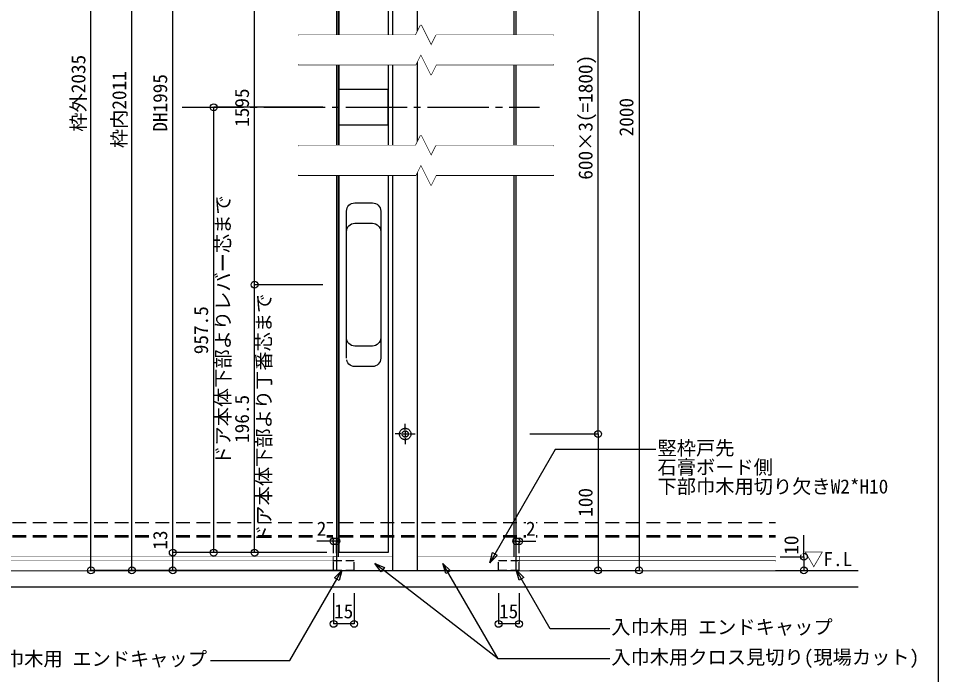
# Model space of a CAD drawing. Units: millimetres, scale not verified. Extents: x -1051 to 1051, y -744 to 744.
# Drawn here: x 312 to 988, y -243 to 238 of the extents above; entities that cross this region are included whole.
import ezdxf
from ezdxf.enums import TextEntityAlignment as Align

# ---------------------------------------------------------------- set-up
doc = ezdxf.new("R2010")
doc.units = ezdxf.units.MM
doc.header["$LTSCALE"] = 5
for name, pattern in [('CHAIN2', [12, 9, -1, 1, -1]), ('DASHED1', [1.8, 1.2, -0.6]), ('DASHED2', [3, 2, -1])]:
    doc.linetypes.add(name, pattern=pattern)
for name, color, linetype in [('0-0', 7, 'Continuous'), ('1-0', 7, 'Continuous'), ('2-0', 7, 'Continuous'), ('3-0', 5, 'Continuous'), ('4-0', 4, 'Continuous'), ('4-1', 7, 'Continuous'), ('5-0', 7, 'Continuous')]:
    doc.layers.add(name, color=color, linetype=linetype)
doc.styles.add('ＭＳ ゴシック', font='')
doc.styles.get('ＭＳ ゴシック').set_extended_font_data('MS Gothic')

msp = doc.modelspace()

# ---------------------------------------------------------------- linework, layer by layer
at = {"layer": '0-0', "color": 2}
msp.add_line((987.5, -687.5), (987.5, 687.5), dxfattribs=at)
at = {"layer": '1-0'}
for p, q in [((263.154, -166.635), (928.436, -166.635)), ((263.154, -178.635), (928.436, -178.635))]:
    msp.add_line(p, q, dxfattribs=at)
at = {"layer": '2-0', "color": 6, "linetype": 'DASHED2'}
for p, q in [((263.154, -131.635), (867.84, -131.635)), ((263.154, -141.135), (867.84, -141.135)), ((263.154, -141.635), (867.84, -141.635)), ((263.154, -142.135), (867.84, -142.135))]:
    msp.add_line(p, q, dxfattribs=at)
at = {"layer": '2-0', "color": 6}
for p, q in [((587.242, -166.635), (587.242, -156.635)), ((605.242, -166.635), (605.242, -156.635))]:
    msp.add_line(p, q, dxfattribs=at)
at = {"layer": '2-0'}
for points in [[(263.154, -156.635), (543.742, -156.635), (543.742, -159.635), (263.154, -159.635)], [(867.84, -156.635), (679.742, -156.635), (679.742, -159.635), (867.84, -159.635)]]:
    msp.add_lwpolyline(points, dxfattribs=at)
at = {"layer": '3-0', "color": 7}
for p, q in [((547.742, 160.106), (547.742, 186.12)), ((547.742, 186.12), (583.742, 186.12)), ((583.742, 160.106), (583.742, 186.12)), ((547.742, 160.106), (583.742, 160.106))]:
    msp.add_line(p, q, dxfattribs=at)
at = {"layer": '3-0', "color": 6, "linetype": 'DASHED1'}
for p, q in [((596.242, -63.46), (596.242, -59.26)), ((593.067, -66.635), (588.867, -66.635)), ((594.654, -66.635), (597.829, -66.635)), ((596.242, -65.047), (596.242, -68.222)), ((599.417, -66.635), (603.617, -66.635)), ((596.242, -69.81), (596.242, -74.01))]:
    msp.add_line(p, q, dxfattribs=at)
at = {"layer": '3-0', "color": 7}
for points in [[(553.242, -11.135), (553.242, 96.865), (553.357, 98.036), (553.698, 99.161), (554.253, 100.198), (554.999, 101.108), (555.908, 101.854), (556.946, 102.408), (558.071, 102.75), (559.242, 102.865), (565.742, 102.865), (572.242, 102.865), (573.412, 102.75), (574.538, 102.408), (575.575, 101.854), (576.484, 101.108), (577.231, 100.198), (577.785, 99.161), (578.126, 98.036), (578.242, 96.865), (578.242, 42.865), (578.242, -11.135), (578.126, -12.306), (577.785, -13.431), (577.231, -14.468), (576.484, -15.378), (575.575, -16.124), (574.538, -16.678), (573.412, -17.02), (572.242, -17.135), (565.742, -17.135), (559.242, -17.135), (558.071, -17.02), (556.946, -16.678), (555.908, -16.124), (554.999, -15.378), (554.253, -14.468), (553.698, -13.431), (553.357, -12.306)], [(553.242, 3.865), (553.242, 81.865), (553.357, 83.036), (553.698, 84.161), (554.253, 85.198), (554.999, 86.108), (555.908, 86.854), (556.946, 87.408), (558.071, 87.75), (559.242, 87.865), (565.742, 87.865), (572.242, 87.865), (573.412, 87.75), (574.538, 87.408), (575.575, 86.854), (576.484, 86.108), (577.231, 85.198), (577.785, 84.161), (578.126, 83.036), (578.242, 81.865), (578.242, 42.865), (578.242, 3.865), (578.126, 2.694), (577.785, 1.569), (577.231, 0.532), (576.484, -0.378), (575.575, -1.124), (574.538, -1.678), (573.412, -2.02), (572.242, -2.135), (565.742, -2.135), (559.242, -2.135), (558.071, -2.02), (556.946, -1.678), (555.908, -1.124), (554.999, -0.378), (554.253, 0.532), (553.698, 1.569), (553.357, 2.694)]]:
    msp.add_lwpolyline(points, dxfattribs=at)
at = {"layer": '3-0', "color": 6, "linetype": 'DASHED1'}
for points in [[(600.442, -66.635), (600.422, -67.047), (600.361, -67.454), (600.261, -67.854), (600.122, -68.242), (599.946, -68.615), (599.734, -68.968), (599.488, -69.299), (599.212, -69.605), (598.906, -69.882), (598.575, -70.127), (598.222, -70.339), (597.849, -70.515), (597.461, -70.654), (597.061, -70.754), (596.653, -70.815), (596.242, -70.835), (595.83, -70.815), (595.422, -70.754), (595.023, -70.654), (594.634, -70.515), (594.262, -70.339), (593.908, -70.127), (593.577, -69.882), (593.272, -69.605), (592.995, -69.299), (592.75, -68.968), (592.538, -68.615), (592.361, -68.242), (592.223, -67.854), (592.122, -67.454), (592.062, -67.047), (592.042, -66.635), (592.062, -66.223), (592.122, -65.816), (592.223, -65.416), (592.361, -65.028), (592.538, -64.655), (592.75, -64.302), (592.995, -63.971)], [(592.995, -63.971), (593.272, -63.665), (593.577, -63.388), (593.908, -63.143), (594.262, -62.931), (594.634, -62.755), (595.023, -62.616), (595.422, -62.516), (595.83, -62.455), (596.242, -62.435), (596.653, -62.455), (597.061, -62.516), (597.461, -62.616), (597.849, -62.755), (598.222, -62.931), (598.575, -63.143), (598.906, -63.388), (599.212, -63.665), (599.488, -63.971), (599.734, -64.302), (599.946, -64.655), (600.122, -65.028), (600.261, -65.416), (600.361, -65.816), (600.422, -66.223), (600.442, -66.635)], [(598.492, -66.635), (598.481, -66.856), (598.449, -67.074), (598.395, -67.288), (598.32, -67.496), (598.226, -67.696), (598.113, -67.885), (597.981, -68.062), (597.833, -68.226), (597.669, -68.374), (597.492, -68.506), (597.302, -68.619), (597.103, -68.714), (596.895, -68.788), (596.681, -68.842), (596.462, -68.874), (596.242, -68.885), (596.021, -68.874), (595.803, -68.842), (595.589, -68.788), (595.381, -68.714), (595.181, -68.619), (594.992, -68.506), (594.814, -68.374), (594.651, -68.226), (594.502, -68.062), (594.371, -67.885), (594.257, -67.696), (594.163, -67.496), (594.089, -67.288), (594.035, -67.074), (594.003, -66.856), (593.992, -66.635), (594.003, -66.414), (594.035, -66.196), (594.089, -65.982), (594.163, -65.774), (594.257, -65.574), (594.371, -65.385), (594.502, -65.208)], [(594.502, -65.208), (594.651, -65.044), (594.814, -64.896), (594.992, -64.764), (595.181, -64.651), (595.381, -64.556), (595.589, -64.482), (595.803, -64.428), (596.021, -64.396), (596.242, -64.385), (596.462, -64.396), (596.681, -64.428), (596.895, -64.482), (597.103, -64.556), (597.302, -64.651), (597.492, -64.764), (597.669, -64.896), (597.833, -65.044), (597.981, -65.208), (598.113, -65.385), (598.226, -65.574), (598.32, -65.774), (598.395, -65.982), (598.449, -66.196), (598.481, -66.414), (598.492, -66.635)]]:
    msp.add_lwpolyline(points, dxfattribs=at)
at = {"layer": '4-0'}
for p, q in [((737.742, -66.635), (737.742, 398.365)), ((485.742, 42.865), (485.742, 302.865)), ((535.742, 172.933), (455.742, 172.933)), ((535.742, 42.865), (485.742, 42.865)), ((535.742, 42.865), (485.742, 42.865)), ((687.742, -66.635), (737.742, -66.635)), ((687.742, -66.635), (737.742, -66.635)), ((888.707, -156.635), (888.707, -140.775)), ((545.742, -145.325), (543.742, -145.325)), ((677.742, -145.325), (679.742, -145.325)), ((871.224, -156.635), (888.707, -156.635)), ((888.707, -156.635), (888.707, -166.635)), ((871.224, -166.635), (888.707, -166.635)), ((543.742, -183.385), (543.742, -205.89)), ((558.742, -183.385), (558.742, -205.89)), ((664.742, -183.385), (664.742, -205.89)), ((679.742, -183.385), (679.742, -205.89)), ((558.742, -205.89), (543.742, -205.89)), ((679.742, -205.89), (664.742, -205.89))]:
    msp.add_line(p, q, dxfattribs=at)
for centre in [(455.742, 172.933), (485.742, 42.865), (485.742, 42.865), (737.742, -66.635), (737.742, -66.635), (543.742, -145.325), (545.742, -145.325), (677.742, -145.325), (679.742, -145.325), (888.707, -156.635), (888.707, -166.635), (543.742, -205.89), (558.742, -205.89), (664.742, -205.89), (679.742, -205.89)]:
    msp.add_circle(centre, 2.5, dxfattribs=at)
at = {"layer": '4-1', "color": 5, "linetype": 'CHAIN2'}
msp.add_line((432.565, 172.933), (694.639, 172.933), dxfattribs=at)
at = {"layer": '5-0', "color": 6}
for points in [[(517.821, 225.882), (603.986, 225.882), (607.736, 233.382), (615.236, 218.382), (618.986, 225.882), (705.15, 225.882)], [(517.821, 204.236), (603.986, 204.236), (607.736, 211.736), (615.236, 196.736), (618.986, 204.236), (705.15, 204.236)], [(517.821, 144.937), (603.986, 144.937), (607.736, 152.437), (615.236, 137.437), (618.986, 144.937), (705.15, 144.937)], [(517.821, 123.29), (603.986, 123.29), (607.736, 130.79), (615.236, 115.79), (618.986, 123.29), (705.15, 123.29)]]:
    msp.add_lwpolyline(points, dxfattribs=at)

# ---------------------------------------------------------------- texts
at = {"layer": '4-0', "style": 'ＭＳ ゴシック'}
for s, p in [('600×3(=1800)', (736.742, 119.863)), ('1595', (484.742, 158.613)), ('2000', (766.742, 151.613)), ('ドア本体下部よりレバー芯まで', (470.853, -89.27)), ('ドア本体下部より丁番芯まで', (500.853, -147.248)), ('957.5', (454.742, -8.131)), ('196.5', (484.742, -73.165)), ('100', (736.742, -127.359))]:
    msp.add_text(s, height=10.35, rotation=90, dxfattribs=at).set_placement(p, align=Align.BOTTOM_LEFT)
for p in [(544.045, -204.89), (665.045, -204.89)]:
    msp.add_text('15', height=10.35, dxfattribs=at).set_placement(p, align=Align.BOTTOM_LEFT)
at = {"layer": '5-0', "style": 'ＭＳ ゴシック'}
for s, p in [('竪枠戸先', (781.293, -85.153)), ('石膏ボード側', (781.293, -99.264)), ('下部巾木用切り欠きW2*H10', (781.293, -113.375)), ('入巾木用 エンドキャップ', (747.419, -216.499)), ('入巾木用 エンドキャップ', (288.51, -239.755)), ('入巾木用クロス見切り(現場カット)', (747.419, -238.556))]:
    msp.add_text(s, height=10.35, dxfattribs=at).set_placement(p, align=Align.BOTTOM_LEFT)

# ---------------------------------------------------------------- next in the draw order: wipeouts: each hides what was drawn before it
at = {"color": 7}
msp.add_wipeout([(887.707, -155.168), (873.595, -155.168), (873.595, -140.775), (887.707, -140.775)], dxfattribs=at)
for points in [[(263.154, -156.635), (543.742, -156.635), (543.742, -159.635), (263.154, -159.635)], [(867.84, -156.635), (679.742, -156.635), (679.742, -159.635), (867.84, -159.635)]]:
    msp.add_wipeout(points)

# ---------------------------------------------------------------- next in the draw order: linework, layer by layer
at = {"layer": '2-0'}
for points in [[(263.154, -159.635), (543.742, -159.635), (543.742, -166.635), (263.154, -166.635)], [(867.84, -159.635), (679.742, -159.635), (679.742, -166.635), (867.84, -166.635)]]:
    msp.add_lwpolyline(points, dxfattribs=at)
at = {"layer": '4-0'}
for p, q in [((425.742, -153.635), (425.742, 506.365)), ((455.742, -153.635), (455.742, 172.933)), ((485.742, -153.635), (485.742, 42.865)), ((538.804, -153.635), (425.742, -153.635)), ((535.742, -153.635), (455.742, -153.635)), ((535.742, -153.635), (485.742, -153.635))]:
    msp.add_line(p, q, dxfattribs=at)
msp.add_lwpolyline([(538.804, -153.635), (425.742, -153.635), (425.742, -137.077)], dxfattribs=at)
for centre in [(425.742, -153.635), (425.742, -153.635), (455.742, -153.635), (485.742, -153.635)]:
    msp.add_circle(centre, 2.5, dxfattribs=at)

# ---------------------------------------------------------------- next in the draw order: texts
at = {"layer": '4-0', "style": 'ＭＳ ゴシック'}
msp.add_text('10', height=10.35, rotation=90, dxfattribs=at).set_placement((887.707, -155.168), align=Align.BOTTOM_LEFT)
at = {"layer": '5-0', "style": 'ＭＳ ゴシック'}
msp.add_text('▽F.L', height=10.35, dxfattribs=at).set_placement((888.912, -166.635), align=Align.BOTTOM_LEFT)

# ---------------------------------------------------------------- next in the draw order: wipeouts: each hides what was drawn before it
at = {"color": 7}
msp.add_wipeout([(424.742, 155.057), (410.631, 155.057), (410.631, 197.673), (424.742, 197.673)], dxfattribs=at)
for points in [[(263.154, -159.635), (543.742, -159.635), (543.742, -166.635), (263.154, -166.635)], [(867.84, -159.635), (679.742, -159.635), (679.742, -166.635), (867.84, -166.635)]]:
    msp.add_wipeout(points)

# ---------------------------------------------------------------- next in the draw order: linework, layer by layer
at = {"layer": '2-0', "color": 6}
for p, q in [((545.742, -166.635), (545.742, -156.635)), ((545.742, -156.635), (587.242, -156.635)), ((605.242, -156.635), (677.742, -156.635)), ((677.742, -166.635), (677.742, -156.635)), ((545.742, -166.635), (587.242, -166.635)), ((605.242, -166.635), (677.742, -166.635))]:
    msp.add_line(p, q, dxfattribs=at)
at = {"layer": '4-0'}
for p, q in [((365.742, -166.635), (365.742, 533.365)), ((395.742, -166.635), (395.742, 509.365)), ((767.742, 498.365), (767.742, -166.635)), ((737.742, -66.635), (737.742, -166.635)), ((425.742, -166.635), (425.742, -153.635)), ((538.804, -166.635), (395.742, -166.635)), ((538.804, -166.635), (425.742, -166.635)), ((687.742, -166.635), (737.742, -166.635)), ((716.942, -166.635), (767.742, -166.635))]:
    msp.add_line(p, q, dxfattribs=at)
for centre in [(365.742, -166.635), (395.742, -166.635), (425.742, -166.635), (737.742, -166.635), (767.742, -166.635)]:
    msp.add_circle(centre, 2.5, dxfattribs=at)

# ---------------------------------------------------------------- next in the draw order: texts
at = {"layer": '4-0', "style": 'ＭＳ ゴシック'}
msp.add_text('DH1995', height=10.35, rotation=90, dxfattribs=at).set_placement((424.742, 155.057), align=Align.BOTTOM_LEFT)

# ---------------------------------------------------------------- next in the draw order: wipeouts: each hides what was drawn before it
at = {"color": 7}
for points in [[(364.742, 155.002), (350.631, 155.002), (350.631, 211.728), (364.742, 211.728)], [(394.742, 143.002), (380.631, 143.002), (380.631, 199.728), (394.742, 199.728)], [(424.742, -151.47), (410.631, -151.47), (410.631, -137.077), (424.742, -137.077)]]:
    msp.add_wipeout(points, dxfattribs=at)
for points in [[(545.742, -166.635), (545.742, -156.635), (587.242, -156.635), (587.242, -166.635)], [(605.242, -166.635), (605.242, -156.635), (677.742, -156.635), (677.742, -166.635)]]:
    msp.add_wipeout(points)

# ---------------------------------------------------------------- next in the draw order: linework, layer by layer
at = {"layer": '2-0', "color": 6}
for p, q in [((543.742, -166.635), (543.742, -156.635)), ((545.742, -156.635), (543.742, -156.635)), ((545.742, -166.635), (545.742, -156.635)), ((677.742, -166.635), (677.742, -156.635)), ((679.742, -156.635), (677.742, -156.635)), ((679.742, -166.635), (679.742, -156.635)), ((545.742, -166.635), (543.742, -166.635)), ((679.742, -166.635), (677.742, -166.635))]:
    msp.add_line(p, q, dxfattribs=at)
at = {"layer": '2-0', "color": 6, "linetype": 'DASHED1'}
for p, q in [((558.742, -166.635), (558.742, -159.635)), ((664.742, -166.635), (664.742, -159.635))]:
    msp.add_line(p, q, dxfattribs=at)
at = {"layer": '3-0', "color": 7}
for p, q in [((587.242, -166.635), (587.242, 498.365)), ((605.242, -166.635), (605.242, 498.365)), ((587.242, -166.635), (605.242, -166.635))]:
    msp.add_line(p, q, dxfattribs=at)
at = {"layer": '5-0', "color": 6}
msp.add_line((664.313, -231.501), (573.892, -161.635), dxfattribs=at)
for points in [[(663.711, -155.604), (658.218, -161.097), (660.228, -153.593)], [(578.6, -167.814), (573.892, -161.635), (581.058, -164.632)], [(625.927, -169.035), (623.916, -161.532), (629.409, -167.025)]]:
    msp.add_lwpolyline(points, close=True, dxfattribs=at)

# ---------------------------------------------------------------- next in the draw order: texts
at = {"layer": '4-0', "style": 'ＭＳ ゴシック'}
for s, p in [('枠外2035', (364.742, 155.002)), ('枠内2011', (394.742, 143.002)), ('13', (424.742, -151.47))]:
    msp.add_text(s, height=10.35, rotation=90, dxfattribs=at).set_placement(p, align=Align.BOTTOM_LEFT)

# ---------------------------------------------------------------- next in the draw order: wipeouts: each hides what was drawn before it
for points in [[(545.742, -166.635), (545.742, -156.635), (543.742, -156.635), (543.742, -166.635)], [(679.742, -166.635), (679.742, -156.635), (677.742, -156.635), (677.742, -166.635)]]:
    msp.add_wipeout(points)

# ---------------------------------------------------------------- next in the draw order: linework, layer by layer
at = {"layer": '2-0', "color": 6, "linetype": 'DASHED1'}
for p, q in [((558.742, -159.635), (543.742, -159.635)), ((543.742, -166.635), (543.742, -159.635)), ((679.742, -159.635), (664.742, -159.635)), ((679.742, -166.635), (679.742, -159.635)), ((558.742, -166.635), (543.742, -166.635)), ((679.742, -166.635), (664.742, -166.635))]:
    msp.add_line(p, q, dxfattribs=at)
at = {"layer": '3-0', "color": 7}
for p, q in [((547.242, -156.635), (547.242, 509.365)), ((676.242, -156.646), (676.242, 509.365))]:
    msp.add_line(p, q, dxfattribs=at)
for points in [[(677.742, -166.635), (677.742, 533.365), (545.742, 533.365), (545.742, -166.635)], [(547.742, 506.365), (583.742, 506.365), (583.742, -153.635), (547.742, -153.635)]]:
    msp.add_lwpolyline(points, close=True, dxfattribs=at)
at = {"layer": '4-0'}
for p, q in [((545.742, -154.141), (545.742, -145.325)), ((677.742, -154.141), (677.742, -145.325)), ((548.804, -166.635), (365.742, -166.635))]:
    msp.add_line(p, q, dxfattribs=at)
for points in [[(543.742, -154.141), (543.742, -145.325), (531.342, -145.325)], [(679.742, -154.141), (679.742, -145.325), (692.141, -145.325)]]:
    msp.add_lwpolyline(points, dxfattribs=at)
at = {"layer": '5-0', "color": 6}
for points in [[(746.229, -231.501), (664.313, -231.501), (623.916, -161.532)], [(453.53, -232.7), (511.599, -232.7), (549.742, -166.635)], [(746.229, -209.444), (702.678, -209.444), (677.742, -166.254)]]:
    msp.add_lwpolyline(points, dxfattribs=at)
for points in [[(544.249, -172.128), (549.742, -166.635), (547.731, -174.138)], [(679.752, -173.757), (677.742, -166.254), (683.235, -171.746)]]:
    msp.add_lwpolyline(points, close=True, dxfattribs=at)

# ---------------------------------------------------------------- next in the draw order: wipeouts: each hides what was drawn before it
for points in [[(618.986, 204.236), (705.15, 204.236), (705.15, 225.882), (705.15, 225.882)], [(618.986, 123.29), (705.15, 123.29), (705.15, 144.937), (705.15, 144.937)]]:
    msp.add_wipeout(points)
at = {"color": 7}
for points in [[(531.342, -144.325), (531.342, -130.214), (538.68, -130.214), (538.68, -144.325)], [(684.804, -144.325), (684.804, -130.214), (692.141, -130.214), (692.141, -144.325)]]:
    msp.add_wipeout(points, dxfattribs=at)

# ---------------------------------------------------------------- next in the draw order: linework, layer by layer
at = {"layer": '5-0', "color": 6}
msp.add_lwpolyline([(780.103, -78.097), (706.137, -78.097), (658.218, -161.097)], dxfattribs=at)

# ---------------------------------------------------------------- next in the draw order: texts
at = {"layer": '4-0', "style": 'ＭＳ ゴシック'}
for p in [(531.342, -144.325), (684.804, -144.325)]:
    msp.add_text('2', height=10.35, dxfattribs=at).set_placement(p, align=Align.BOTTOM_LEFT)

# ---------------------------------------------------------------- next in the draw order: wipeouts: each hides what was drawn before it
for points in [[(618.986, 225.882), (618.986, 204.236), (705.15, 225.882), (705.15, 225.882)], [(618.986, 144.937), (618.986, 123.29), (705.15, 144.937), (705.15, 144.937)]]:
    msp.add_wipeout(points)

# ---------------------------------------------------------------- next in the draw order: wipeouts: each hides what was drawn before it
for points in [[(615.236, 196.736), (618.986, 204.236), (618.986, 225.882), (618.986, 225.882)], [(615.236, 115.79), (618.986, 123.29), (618.986, 144.937), (618.986, 144.937)]]:
    msp.add_wipeout(points)

# ---------------------------------------------------------------- next in the draw order: wipeouts: each hides what was drawn before it
for points in [[(615.236, 218.382), (615.236, 196.736), (618.986, 225.882), (618.986, 225.882)], [(615.236, 137.437), (615.236, 115.79), (618.986, 144.937), (618.986, 144.937)]]:
    msp.add_wipeout(points)

# ---------------------------------------------------------------- next in the draw order: wipeouts: each hides what was drawn before it
for points in [[(607.736, 211.736), (615.236, 196.736), (615.236, 218.382), (615.236, 218.382)], [(607.736, 130.79), (615.236, 115.79), (615.236, 137.437), (615.236, 137.437)]]:
    msp.add_wipeout(points)

# ---------------------------------------------------------------- next in the draw order: wipeouts: each hides what was drawn before it
for points in [[(607.736, 233.382), (607.736, 211.736), (615.236, 218.382), (615.236, 218.382)], [(607.736, 152.437), (607.736, 130.79), (615.236, 137.437), (615.236, 137.437)]]:
    msp.add_wipeout(points)

# ---------------------------------------------------------------- next in the draw order: wipeouts: each hides what was drawn before it
for points in [[(603.986, 204.236), (607.736, 211.736), (607.736, 233.382), (607.736, 233.382)], [(603.986, 123.29), (607.736, 130.79), (607.736, 152.437), (607.736, 152.437)]]:
    msp.add_wipeout(points)

# ---------------------------------------------------------------- next in the draw order: wipeouts: each hides what was drawn before it
for points in [[(603.986, 225.882), (603.986, 204.236), (607.736, 233.382), (607.736, 233.382)], [(603.986, 144.937), (603.986, 123.29), (607.736, 152.437), (607.736, 152.437)]]:
    msp.add_wipeout(points)

# ---------------------------------------------------------------- next in the draw order: wipeouts: each hides what was drawn before it
for points in [[(517.821, 204.236), (603.986, 204.236), (603.986, 225.882), (603.986, 225.882)], [(517.821, 123.29), (603.986, 123.29), (603.986, 144.937), (603.986, 144.937)]]:
    msp.add_wipeout(points)

# ---------------------------------------------------------------- next in the draw order: wipeouts: each hides what was drawn before it
for points in [[(517.821, 225.882), (517.821, 204.236), (603.986, 225.882), (603.986, 225.882)], [(517.821, 144.937), (517.821, 123.29), (603.986, 144.937), (603.986, 144.937)]]:
    msp.add_wipeout(points)

doc.saveas('drawing.dxf')
